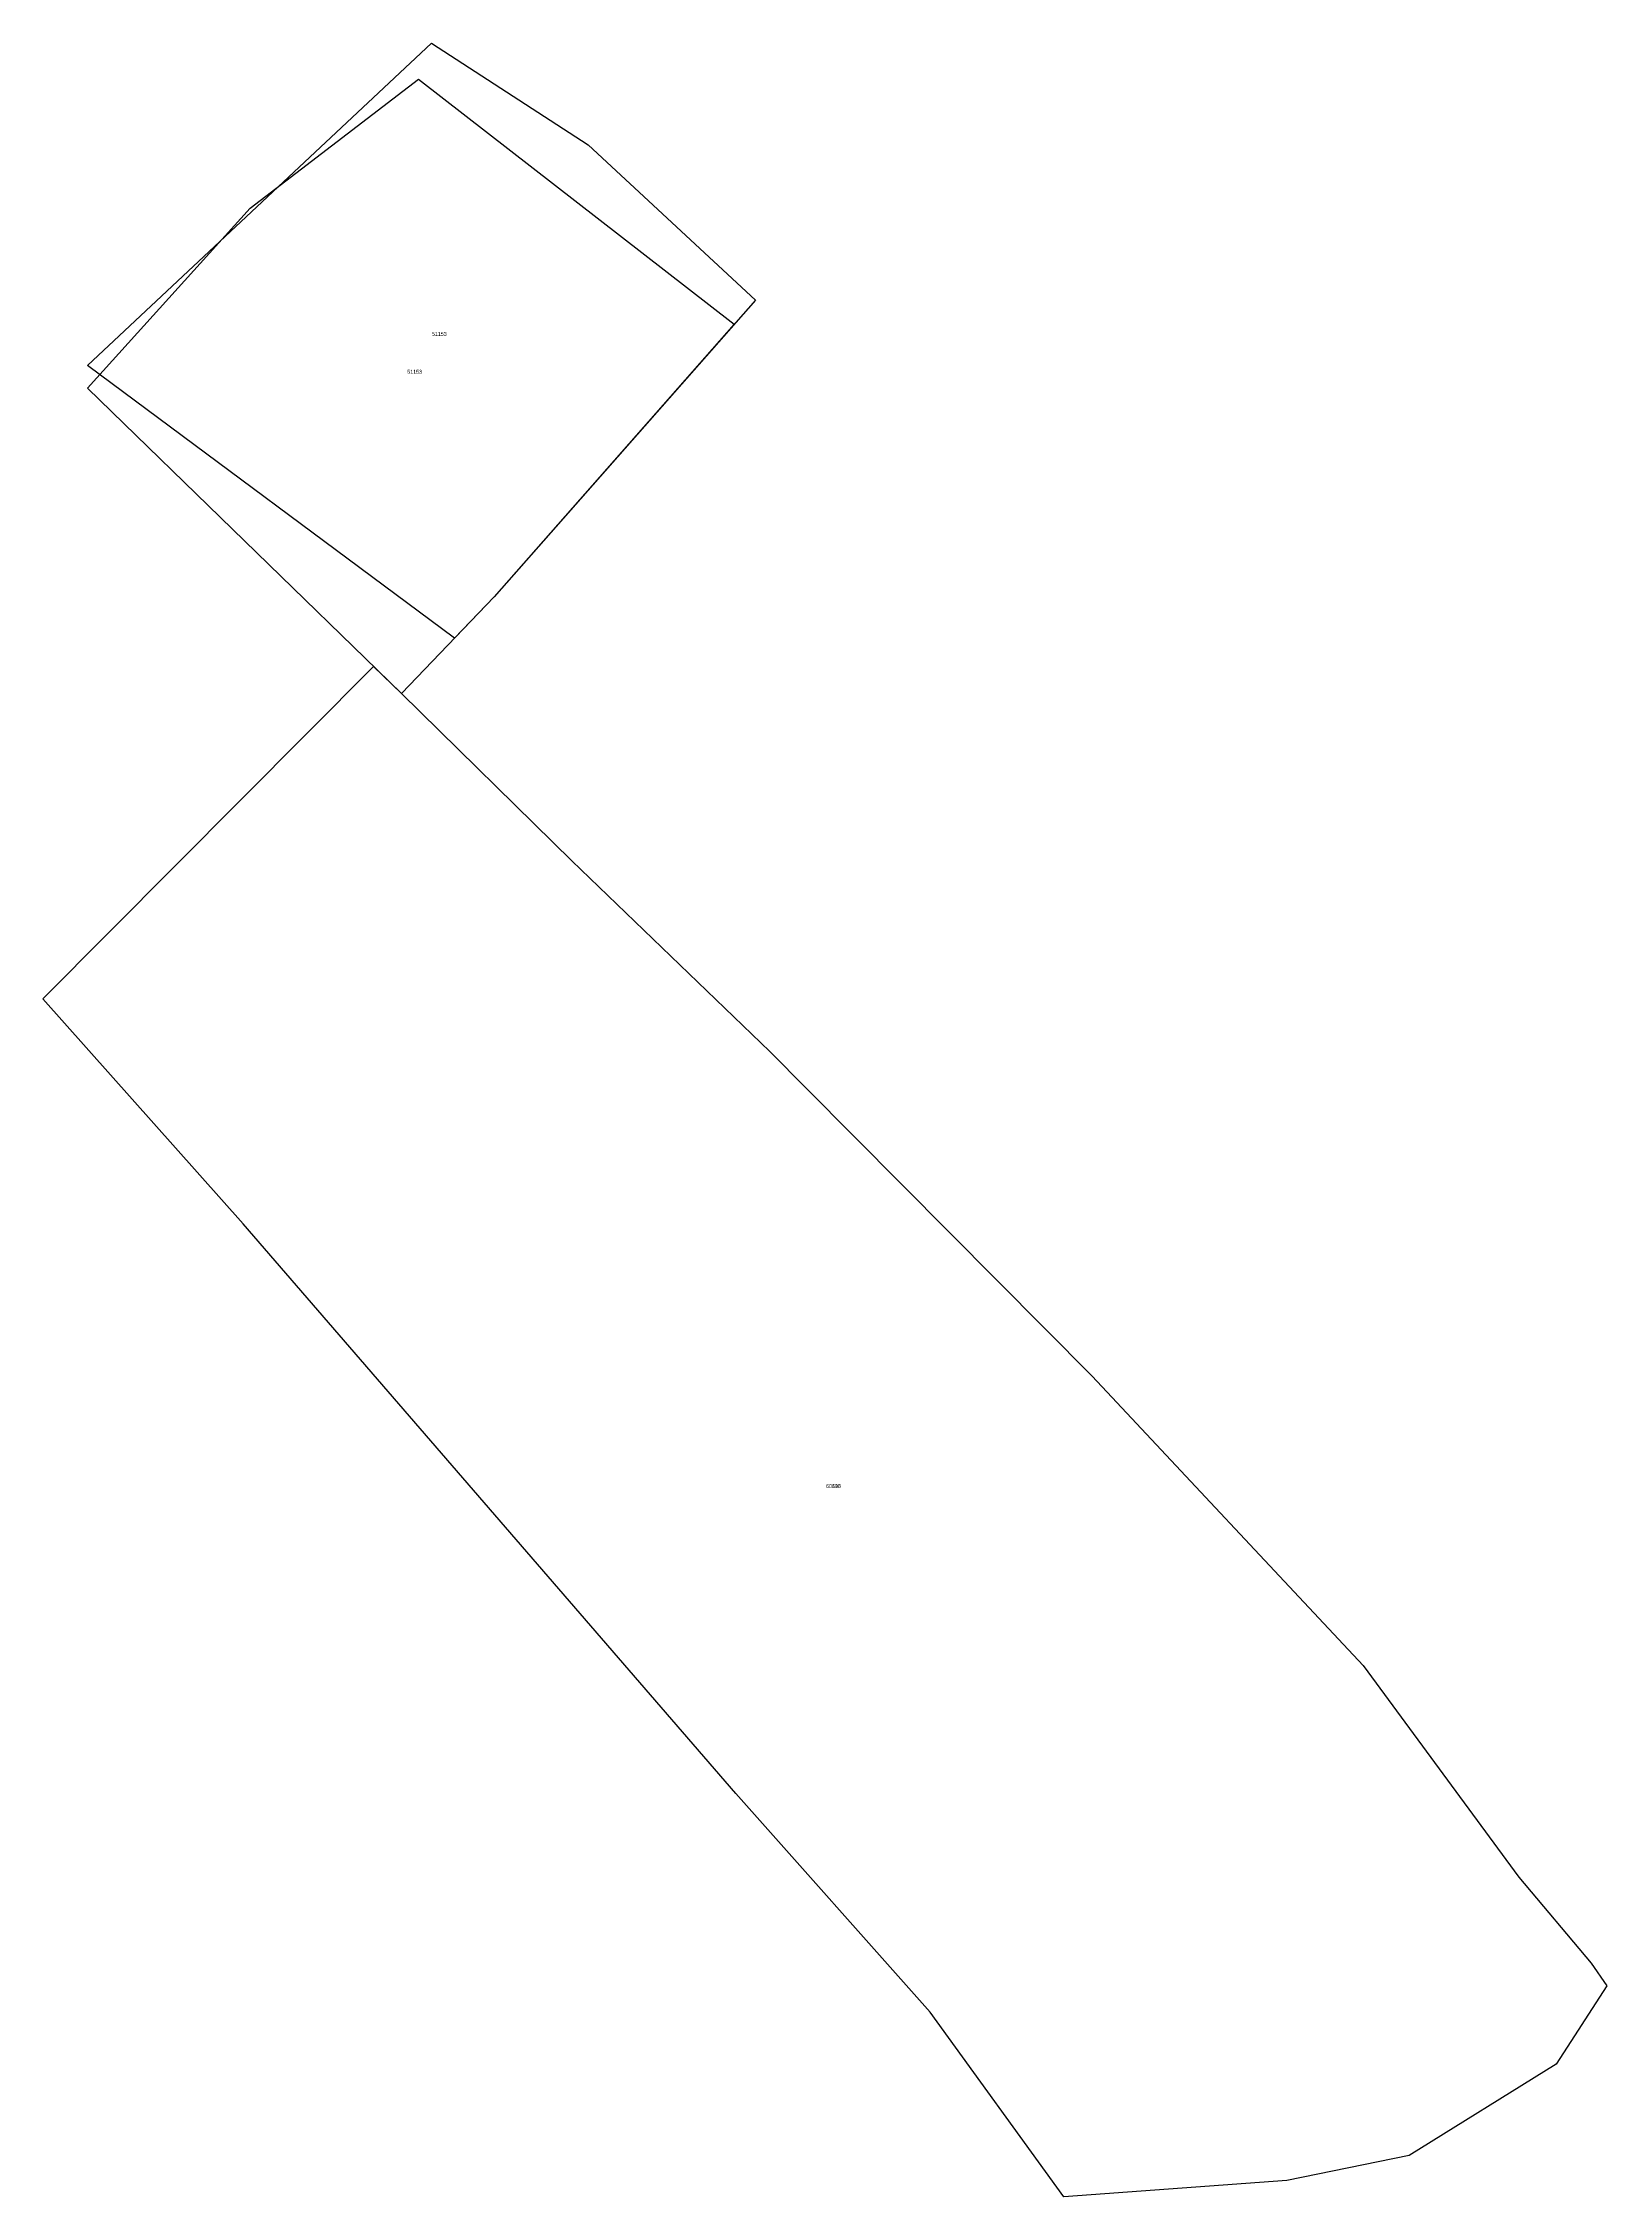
# Model space of a CAD drawing. Header units: inches. Extents: x 383206 to 383287, y 683663 to 683775.
import ezdxf

# ---------------------------------------------------------------- set-up
doc = ezdxf.new("R2010")
doc.units = ezdxf.units.IN
doc.header["$MEASUREMENT"] = 0
doc.layers.add('CADASTRAL_PARCELS', color=223, linetype='Continuous', true_color=0xf157a9)
doc.layers.add('LABEL', color=69, linetype='Continuous', true_color=0x455735)

msp = doc.modelspace()

# ---------------------------------------------------------------- linework, layer by layer
at = {"layer": 'CADASTRAL_PARCELS'}
for points in [[(383227.73, 683744.13), (383208.7, 683758.26), (383226.54, 683774.96), (383234.66, 683769.69), (383243.33, 683761.63), (383229.78, 683746.27)], [(383225.87, 683773.09), (383242.23, 683760.39), (383229.78, 683746.27), (383224.98, 683741.26), (383208.7, 683757.08), (383217.14, 683766.4)], [(383259.32, 683663.36), (383252.39, 683672.93), (383242.32, 683684.26), (383216.78, 683713.78), (383206.4, 683725.44), (383223.54, 683742.66), (383224.98, 683741.26), (383233.81, 683732.59), (383244.07, 683722.71), (383245.98, 683720.79), (383260.78, 683705.88), (383274.83, 683690.9), (383282.9, 683679.93), (383286.65, 683675.46), (383287.47, 683674.29), (383284.83, 683670.23), (383277.22, 683665.51), (383270.88, 683664.21)], [(383259.32, 683663.36), (383252.39, 683672.93), (383242.32, 683684.26), (383216.78, 683713.78), (383206.4, 683725.44), (383223.54, 683742.66), (383224.98, 683741.26), (383233.81, 683732.59), (383244.07, 683722.71), (383245.98, 683720.79), (383260.78, 683705.88), (383274.83, 683690.9), (383282.9, 683679.93), (383286.65, 683675.46), (383287.47, 683674.29), (383284.83, 683670.23), (383277.22, 683665.51), (383270.88, 683664.21)]]:
    msp.add_lwpolyline(points, close=True, dxfattribs=at)

# ---------------------------------------------------------------- texts
at = {"layer": 'LABEL'}
for s, p in [('51153', (383226.56, 683759.79)), ('51153', (383225.28, 683757.83)), ('60115', (383246.99, 683700.09)), ('60698', (383246.99, 683700.09))]:
    msp.add_text(s, height=0.2, dxfattribs=at).set_placement(p)

doc.saveas('drawing.dxf')
